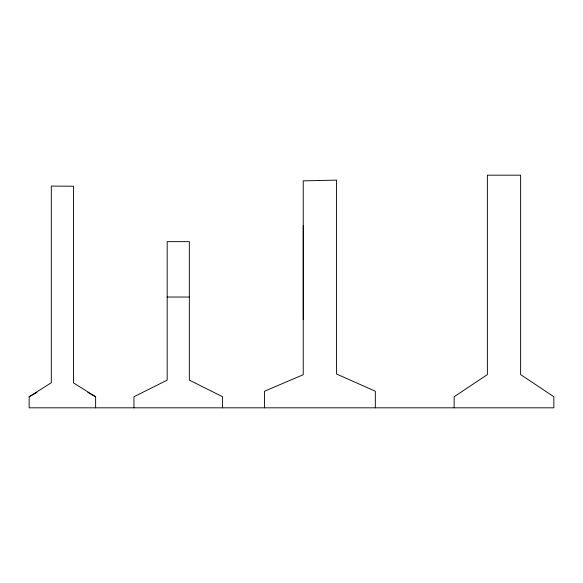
<?xml version="1.0" encoding="UTF-8"?>
<svg xmlns="http://www.w3.org/2000/svg" width="583" height="583" viewBox="0 0 583 583"><rect width="100%" height="100%" fill="white"/><g stroke="black" fill="none" stroke-linecap="round" stroke-linejoin="round"><path stroke-width="0.87" d="M454.142 407.823L454.142 396.746L487.381 374.592L487.381 175.177L520.612 175.177L520.612 374.592L553.85 396.746L553.85 407.823L29.15 407.823L29.15 396.746L51.311 382.732L51.311 186.086L73.465 186.225L73.465 382.871L95.619 396.746L95.619 407.823M29.15 396.746L36.94 392.417M167.183 297.038L189.337 297.038M87.829 392.417L95.619 396.746M375.321 407.823L375.321 391.208L336.515 374.009L336.515 180.132L303.233 180.847L303.233 374.723L264.536 391.208L264.536 407.823M303.284 225.453L303.284 319.622M222.575 407.823L222.575 396.746L189.337 380.131L189.337 241.646L167.183 241.646L167.183 380.131L133.944 396.746L133.944 407.823"/></g></svg>
